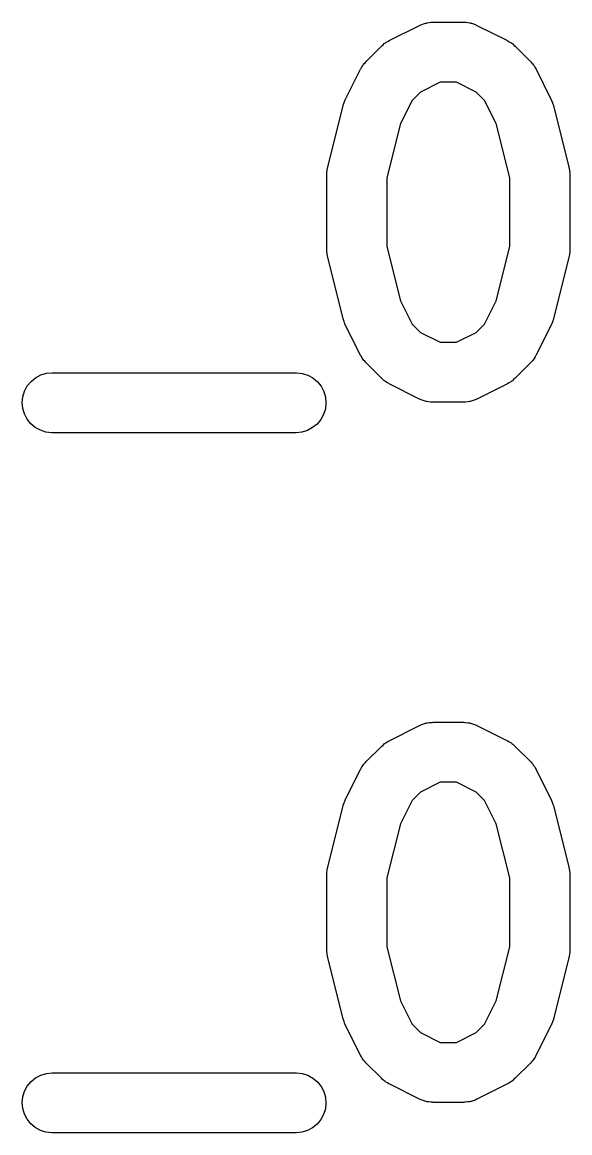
# Model space of a CAD drawing. Extents: x 2.95 to 6.9, y -5.52 to -1.96.
# Drawn here: x 6.4147 to 6.4686, y -3.4356 to -3.3263 of the extents above; entities that cross this region are included whole.
import ezdxf

# ---------------------------------------------------------------- set-up
doc = ezdxf.new("R2010")
doc.units = 0
doc.header["$MEASUREMENT"] = 0
doc.layers.add('BLACK', color=7, linetype='CONTINUOUS')

msp = doc.modelspace()

# ---------------------------------------------------------------- linework, layer by layer
at = {"layer": 'BLACK', "linetype": 'CONTINUOUS'}
for p, q in [((6.45078, -3.32807), (6.45378, -3.32657)), ((6.45378, -3.32657), (6.45382, -3.32655)), ((6.45382, -3.32655), (6.4539, -3.32652)), ((6.4539, -3.32652), (6.45398, -3.32648)), ((6.45398, -3.32648), (6.45417, -3.32642)), ((6.45417, -3.32642), (6.45436, -3.32635)), ((6.45436, -3.32635), (6.45445, -3.32634)), ((6.45445, -3.32634), (6.45453, -3.32631)), ((6.45453, -3.32631), (6.45473, -3.32629)), ((6.45473, -3.32629), (6.45493, -3.32626)), ((6.45493, -3.32626), (6.45502, -3.32626)), ((6.45502, -3.32626), (6.4551, -3.32626)), ((6.4551, -3.32626), (6.4581, -3.32626)), ((6.4581, -3.32626), (6.45814, -3.32626)), ((6.45814, -3.32626), (6.45823, -3.32627)), ((6.45823, -3.32627), (6.45832, -3.32626)), ((6.45832, -3.32626), (6.45852, -3.3263)), ((6.45852, -3.3263), (6.45872, -3.32632)), ((6.45872, -3.32632), (6.4588, -3.32635)), ((6.4588, -3.32635), (6.45889, -3.32636)), ((6.45889, -3.32636), (6.45907, -3.32643)), ((6.45907, -3.32643), (6.45927, -3.32649)), ((6.45927, -3.32649), (6.45934, -3.32654)), ((6.45934, -3.32654), (6.45942, -3.32657)), ((6.45942, -3.32657), (6.46242, -3.32807)), ((6.44852, -3.33012), (6.45002, -3.32862)), ((6.45002, -3.32862), (6.45005, -3.32859)), ((6.45005, -3.32859), (6.45018, -3.32849)), ((6.45018, -3.32849), (6.4503, -3.32837)), ((6.4503, -3.32837), (6.4504, -3.32831)), ((6.4504, -3.32831), (6.4505, -3.32823)), ((6.4505, -3.32823), (6.45064, -3.32816)), ((6.45064, -3.32816), (6.45078, -3.32807)), ((6.46242, -3.32807), (6.46246, -3.32809)), ((6.46246, -3.32809), (6.4626, -3.32818)), ((6.4626, -3.32818), (6.46275, -3.32825)), ((6.46275, -3.32825), (6.46284, -3.32833)), ((6.46284, -3.32833), (6.46294, -3.3284)), ((6.46294, -3.3284), (6.46306, -3.32852)), ((6.46306, -3.32852), (6.46319, -3.32862)), ((6.46319, -3.32862), (6.46469, -3.33012)), ((6.44646, -3.33389), (6.44796, -3.33089)), ((6.44796, -3.33089), (6.44798, -3.33085)), ((6.44798, -3.33085), (6.44807, -3.33071)), ((6.44807, -3.33071), (6.44815, -3.33057)), ((6.44815, -3.33057), (6.44823, -3.33047)), ((6.44823, -3.33047), (6.4483, -3.33037)), ((6.4483, -3.33037), (6.44841, -3.33025)), ((6.44841, -3.33025), (6.44852, -3.33012)), ((6.46469, -3.33012), (6.46472, -3.33015)), ((6.46472, -3.33015), (6.46482, -3.33028)), ((6.46482, -3.33028), (6.46494, -3.3304)), ((6.46494, -3.3304), (6.465, -3.3305)), ((6.465, -3.3305), (6.46508, -3.3306)), ((6.46508, -3.3306), (6.46516, -3.33075)), ((6.46516, -3.33075), (6.46524, -3.33089)), ((6.46524, -3.33089), (6.46674, -3.33389)), ((6.4558, -3.33216), (6.45385, -3.33314)), ((6.45741, -3.33216), (6.4558, -3.33216)), ((6.45935, -3.33314), (6.45741, -3.33216)), ((6.45385, -3.33314), (6.45303, -3.33396)), ((6.46018, -3.33396), (6.45935, -3.33314)), ((6.44626, -3.33443), (6.44636, -3.33417)), ((6.44626, -3.33444), (6.44626, -3.33443)), ((6.44636, -3.33417), (6.44645, -3.33391)), ((6.44645, -3.33391), (6.44646, -3.3339)), ((6.44646, -3.3339), (6.44646, -3.33389)), ((6.45303, -3.33396), (6.45189, -3.33624)), ((6.46132, -3.33624), (6.46018, -3.33396)), ((6.46674, -3.33389), (6.46676, -3.33392)), ((6.46676, -3.33392), (6.46677, -3.33394)), ((6.46677, -3.33394), (6.46677, -3.33395)), ((6.46677, -3.33395), (6.46687, -3.33421)), ((6.46687, -3.33421), (6.46696, -3.33447)), ((6.44474, -3.34049), (6.44624, -3.33449)), ((6.44624, -3.33449), (6.44625, -3.33445)), ((6.44625, -3.33445), (6.44626, -3.33444)), ((6.46696, -3.33447), (6.46696, -3.33448)), ((6.46696, -3.33448), (6.46697, -3.33449)), ((6.46697, -3.33449), (6.46847, -3.34049)), ((6.45189, -3.33624), (6.45056, -3.34157)), ((6.46265, -3.34157), (6.46132, -3.33624)), ((6.44466, -3.34106), (6.44469, -3.34083)), ((6.44469, -3.34083), (6.44472, -3.34059)), ((6.44472, -3.34059), (6.44473, -3.34054)), ((6.44473, -3.34054), (6.44474, -3.34049)), ((6.46847, -3.34049), (6.46848, -3.34053)), ((6.46848, -3.34053), (6.46848, -3.34058)), ((6.46848, -3.34058), (6.4685, -3.34063)), ((6.4685, -3.34063), (6.46852, -3.34087)), ((6.46852, -3.34087), (6.46855, -3.3411)), ((6.44465, -3.34117), (6.44466, -3.34111)), ((6.44465, -3.34121), (6.44465, -3.34117)), ((6.44465, -3.34871), (6.44465, -3.34121)), ((6.44466, -3.34111), (6.44466, -3.34106)), ((6.45056, -3.34157), (6.45056, -3.34834)), ((6.46265, -3.34834), (6.46265, -3.34157)), ((6.46855, -3.3411), (6.46855, -3.34116)), ((6.46855, -3.34116), (6.46856, -3.34121)), ((6.46856, -3.34121), (6.46856, -3.34871)), ((6.45056, -3.34834), (6.45189, -3.35368)), ((6.46132, -3.35368), (6.46265, -3.34834)), ((6.44466, -3.34876), (6.44465, -3.34871)), ((6.44465, -3.34881), (6.44466, -3.34876)), ((6.44469, -3.34904), (6.44465, -3.34881)), ((6.44471, -3.34928), (6.44469, -3.34904)), ((6.44472, -3.34933), (6.44471, -3.34928)), ((6.44473, -3.34938), (6.44472, -3.34933)), ((6.44474, -3.34942), (6.44473, -3.34938)), ((6.44624, -3.35542), (6.44474, -3.34942)), ((6.46847, -3.34942), (6.46697, -3.35542)), ((6.46848, -3.34937), (6.46847, -3.34942)), ((6.46849, -3.34932), (6.46848, -3.34937)), ((6.46852, -3.34909), (6.46849, -3.34932)), ((6.46855, -3.34885), (6.46852, -3.34909)), ((6.46856, -3.34875), (6.46855, -3.3488)), ((6.46855, -3.3488), (6.46855, -3.34885)), ((6.46856, -3.34871), (6.46856, -3.34875)), ((6.45189, -3.35368), (6.45303, -3.35596)), ((6.46018, -3.35596), (6.46132, -3.35368)), ((6.44624, -3.35543), (6.44624, -3.35542)), ((6.44625, -3.35545), (6.44624, -3.35543)), ((6.44634, -3.3557), (6.44625, -3.35545)), ((6.44643, -3.35596), (6.44634, -3.3557)), ((6.44644, -3.35598), (6.44643, -3.35596)), ((6.44645, -3.35599), (6.44644, -3.35598)), ((6.44646, -3.35603), (6.44645, -3.35599)), ((6.44796, -3.35903), (6.44646, -3.35603)), ((6.45303, -3.35596), (6.45385, -3.35678)), ((6.45935, -3.35678), (6.46018, -3.35596)), ((6.46674, -3.35603), (6.46524, -3.35903)), ((6.46675, -3.35601), (6.46674, -3.35603)), ((6.46676, -3.356), (6.46675, -3.35601)), ((6.46685, -3.35574), (6.46676, -3.356)), ((6.46695, -3.35549), (6.46685, -3.35574)), ((6.46696, -3.35546), (6.46695, -3.35547)), ((6.46695, -3.35547), (6.46695, -3.35549)), ((6.46697, -3.35542), (6.46696, -3.35546)), ((6.45385, -3.35678), (6.4558, -3.35775)), ((6.45741, -3.35775), (6.45935, -3.35678)), ((6.4558, -3.35775), (6.45741, -3.35775)), ((6.44805, -3.35917), (6.44796, -3.35903)), ((6.44813, -3.35931), (6.44805, -3.35917)), ((6.4482, -3.35941), (6.44813, -3.35931)), ((6.44827, -3.35951), (6.4482, -3.35941)), ((6.44838, -3.35963), (6.44827, -3.35951)), ((6.46491, -3.35955), (6.4648, -3.35967)), ((6.46498, -3.35944), (6.46491, -3.35955)), ((6.46506, -3.35935), (6.46498, -3.35944)), ((6.46514, -3.3592), (6.46506, -3.35935)), ((6.46523, -3.35906), (6.46514, -3.3592)), ((6.46524, -3.35903), (6.46523, -3.35906)), ((6.44849, -3.35976), (6.44838, -3.35963)), ((6.44852, -3.35979), (6.44849, -3.35976)), ((6.45002, -3.36129), (6.44852, -3.35979)), ((6.46469, -3.35979), (6.46319, -3.36129)), ((6.4648, -3.35967), (6.46469, -3.35979)), ((6.41516, -3.36205), (6.41553, -3.36161)), ((6.41553, -3.36161), (6.41597, -3.36125)), ((6.41597, -3.36125), (6.41648, -3.36097)), ((6.41648, -3.36097), (6.41704, -3.36081)), ((6.41704, -3.36081), (6.41761, -3.36075)), ((6.41761, -3.36075), (6.44161, -3.36075)), ((6.44161, -3.36075), (6.44165, -3.36075)), ((6.44165, -3.36075), (6.44222, -3.36082)), ((6.44222, -3.36082), (6.44277, -3.36099)), ((6.44277, -3.36099), (6.44327, -3.36127)), ((6.44327, -3.36127), (6.44372, -3.36164)), ((6.44372, -3.36164), (6.44408, -3.36209)), ((6.45014, -3.3614), (6.45002, -3.36129)), ((6.45026, -3.36151), (6.45014, -3.3614)), ((6.45037, -3.36158), (6.45026, -3.36151)), ((6.45046, -3.36166), (6.45037, -3.36158)), ((6.45061, -3.36174), (6.45046, -3.36166)), ((6.45075, -3.36183), (6.45061, -3.36174)), ((6.46256, -3.36176), (6.46242, -3.36185)), ((6.46271, -3.36168), (6.46256, -3.36176)), ((6.46281, -3.3616), (6.46271, -3.36168)), ((6.46291, -3.36154), (6.46281, -3.3616)), ((6.46303, -3.36143), (6.46291, -3.36154)), ((6.46316, -3.36132), (6.46303, -3.36143)), ((6.46319, -3.36129), (6.46316, -3.36132)), ((6.41472, -3.36311), (6.41489, -3.36256)), ((6.41489, -3.36256), (6.41516, -3.36205)), ((6.44408, -3.36209), (6.44434, -3.3626)), ((6.44434, -3.3626), (6.44451, -3.36315)), ((6.45078, -3.36185), (6.45075, -3.36183)), ((6.45378, -3.36335), (6.45078, -3.36185)), ((6.46242, -3.36185), (6.45942, -3.36335)), ((6.41466, -3.36368), (6.41472, -3.36311)), ((6.41471, -3.36426), (6.41466, -3.36368)), ((6.44456, -3.36373), (6.4445, -3.3643)), ((6.44451, -3.36315), (6.44456, -3.36373)), ((6.45386, -3.36338), (6.45378, -3.36335)), ((6.45394, -3.36342), (6.45386, -3.36338)), ((6.45413, -3.36348), (6.45394, -3.36342)), ((6.45432, -3.36355), (6.45413, -3.36348)), ((6.45441, -3.36357), (6.45432, -3.36355)), ((6.45449, -3.36359), (6.45441, -3.36357)), ((6.45469, -3.36362), (6.45449, -3.36359)), ((6.45489, -3.36365), (6.45469, -3.36362)), ((6.45498, -3.36365), (6.45489, -3.36365)), ((6.45506, -3.36366), (6.45498, -3.36365)), ((6.4551, -3.36366), (6.45506, -3.36366)), ((6.4581, -3.36366), (6.4551, -3.36366)), ((6.45819, -3.36365), (6.4581, -3.36366)), ((6.45828, -3.36365), (6.45819, -3.36365)), ((6.45848, -3.36362), (6.45828, -3.36365)), ((6.45868, -3.3636), (6.45848, -3.36362)), ((6.45876, -3.36358), (6.45868, -3.3636)), ((6.45885, -3.36356), (6.45876, -3.36358)), ((6.45904, -3.36349), (6.45885, -3.36356)), ((6.45923, -3.36343), (6.45904, -3.36349)), ((6.45931, -3.36339), (6.45923, -3.36343)), ((6.45939, -3.36336), (6.45931, -3.36339)), ((6.45942, -3.36335), (6.45939, -3.36336)), ((6.41487, -3.36481), (6.41471, -3.36426)), ((6.41514, -3.36532), (6.41487, -3.36481)), ((6.44433, -3.36485), (6.44405, -3.36536)), ((6.4445, -3.3643), (6.44433, -3.36485)), ((6.4155, -3.36577), (6.41514, -3.36532)), ((6.41594, -3.36614), (6.4155, -3.36577)), ((6.44369, -3.3658), (6.44324, -3.36616)), ((6.44405, -3.36536), (6.44369, -3.3658)), ((6.41645, -3.36642), (6.41594, -3.36614)), ((6.41699, -3.36659), (6.41645, -3.36642)), ((6.41757, -3.36666), (6.41699, -3.36659)), ((6.41761, -3.36666), (6.41757, -3.36666)), ((6.44161, -3.36666), (6.41761, -3.36666)), ((6.44218, -3.3666), (6.44161, -3.36666)), ((6.44273, -3.36643), (6.44218, -3.3666)), ((6.44324, -3.36616), (6.44273, -3.36643)), ((6.45078, -3.39697), (6.45378, -3.39547)), ((6.45378, -3.39547), (6.45382, -3.39545)), ((6.45382, -3.39545), (6.4539, -3.39542)), ((6.4539, -3.39542), (6.45398, -3.39538)), ((6.45398, -3.39538), (6.45417, -3.39532)), ((6.45417, -3.39532), (6.45436, -3.39525)), ((6.45436, -3.39525), (6.45445, -3.39524)), ((6.45445, -3.39524), (6.45453, -3.39521)), ((6.45453, -3.39521), (6.45473, -3.39519)), ((6.45473, -3.39519), (6.45493, -3.39516)), ((6.45493, -3.39516), (6.45502, -3.39516)), ((6.45502, -3.39516), (6.4551, -3.39515)), ((6.4551, -3.39515), (6.4581, -3.39515)), ((6.4581, -3.39515), (6.45814, -3.39515)), ((6.45814, -3.39515), (6.45823, -3.39516)), ((6.45823, -3.39516), (6.45832, -3.39516)), ((6.45832, -3.39516), (6.45852, -3.3952)), ((6.45852, -3.3952), (6.45872, -3.39522)), ((6.45872, -3.39522), (6.4588, -3.39524)), ((6.4588, -3.39524), (6.45889, -3.39526)), ((6.45889, -3.39526), (6.45907, -3.39533)), ((6.45907, -3.39533), (6.45927, -3.39539)), ((6.45927, -3.39539), (6.45934, -3.39543)), ((6.45934, -3.39543), (6.45942, -3.39547)), ((6.45942, -3.39547), (6.46242, -3.39697)), ((6.44852, -3.39902), (6.45002, -3.39752)), ((6.45002, -3.39752), (6.45005, -3.39749)), ((6.45005, -3.39749), (6.45018, -3.39739)), ((6.45018, -3.39739), (6.4503, -3.39727)), ((6.4503, -3.39727), (6.4504, -3.39721)), ((6.4504, -3.39721), (6.4505, -3.39713)), ((6.4505, -3.39713), (6.45064, -3.39705)), ((6.45064, -3.39705), (6.45078, -3.39697)), ((6.46242, -3.39697), (6.46246, -3.39698)), ((6.46246, -3.39698), (6.4626, -3.39707)), ((6.4626, -3.39707), (6.46275, -3.39715)), ((6.46275, -3.39715), (6.46284, -3.39723)), ((6.46284, -3.39723), (6.46294, -3.3973)), ((6.46294, -3.3973), (6.46306, -3.39741)), ((6.46306, -3.39741), (6.46319, -3.39752)), ((6.46319, -3.39752), (6.46469, -3.39902)), ((6.44646, -3.40279), (6.44796, -3.39979)), ((6.44796, -3.39979), (6.44798, -3.39975)), ((6.44798, -3.39975), (6.44807, -3.39961)), ((6.44807, -3.39961), (6.44815, -3.39946)), ((6.44815, -3.39946), (6.44823, -3.39937)), ((6.44823, -3.39937), (6.4483, -3.39927)), ((6.4483, -3.39927), (6.44841, -3.39915)), ((6.44841, -3.39915), (6.44852, -3.39902)), ((6.46469, -3.39902), (6.46472, -3.39905)), ((6.46472, -3.39905), (6.46482, -3.39918)), ((6.46482, -3.39918), (6.46494, -3.3993)), ((6.46494, -3.3993), (6.465, -3.3994)), ((6.465, -3.3994), (6.46508, -3.3995)), ((6.46508, -3.3995), (6.46516, -3.39964)), ((6.46516, -3.39964), (6.46524, -3.39979)), ((6.46524, -3.39979), (6.46674, -3.40279)), ((6.4558, -3.40106), (6.45385, -3.40203)), ((6.45741, -3.40106), (6.4558, -3.40106)), ((6.45935, -3.40203), (6.45741, -3.40106)), ((6.45385, -3.40203), (6.45303, -3.40286)), ((6.46018, -3.40286), (6.45935, -3.40203)), ((6.44626, -3.40332), (6.44636, -3.40307)), ((6.44636, -3.40307), (6.44645, -3.40281)), ((6.44645, -3.40281), (6.44646, -3.4028)), ((6.44646, -3.4028), (6.44646, -3.40279)), ((6.45303, -3.40286), (6.45189, -3.40514)), ((6.46132, -3.40514), (6.46018, -3.40286)), ((6.46674, -3.40279), (6.46676, -3.40282)), ((6.46676, -3.40282), (6.46677, -3.40283)), ((6.46677, -3.40283), (6.46677, -3.40285)), ((6.46677, -3.40285), (6.46687, -3.40311)), ((6.46687, -3.40311), (6.46696, -3.40336)), ((6.44474, -3.40939), (6.44624, -3.40339)), ((6.44624, -3.40339), (6.44625, -3.40335)), ((6.44625, -3.40335), (6.44626, -3.40334)), ((6.44626, -3.40334), (6.44626, -3.40332)), ((6.46696, -3.40336), (6.46696, -3.40338)), ((6.46696, -3.40338), (6.46697, -3.40339)), ((6.46697, -3.40339), (6.46847, -3.40939)), ((6.45189, -3.40514), (6.45056, -3.41047)), ((6.46265, -3.41047), (6.46132, -3.40514)), ((6.44466, -3.40996), (6.44469, -3.40972)), ((6.44469, -3.40972), (6.44472, -3.40949)), ((6.44472, -3.40949), (6.44473, -3.40944)), ((6.44473, -3.40944), (6.44474, -3.40939)), ((6.46847, -3.40939), (6.46848, -3.40943)), ((6.46848, -3.40943), (6.46848, -3.40948)), ((6.46848, -3.40948), (6.4685, -3.40953)), ((6.4685, -3.40953), (6.46852, -3.40977)), ((6.46852, -3.40977), (6.46855, -3.41)), ((6.44465, -3.41006), (6.44466, -3.41001)), ((6.44465, -3.4101), (6.44465, -3.41006)), ((6.44465, -3.4176), (6.44465, -3.4101)), ((6.44466, -3.41001), (6.44466, -3.40996)), ((6.45056, -3.41047), (6.45056, -3.41724)), ((6.46265, -3.41724), (6.46265, -3.41047)), ((6.46855, -3.41), (6.46855, -3.41005)), ((6.46855, -3.41005), (6.46856, -3.4101)), ((6.46856, -3.4101), (6.46856, -3.4176)), ((6.45056, -3.41724), (6.45189, -3.42257)), ((6.46132, -3.42257), (6.46265, -3.41724)), ((6.44466, -3.41766), (6.44465, -3.4176)), ((6.44465, -3.41771), (6.44466, -3.41766)), ((6.44469, -3.41794), (6.44465, -3.41771)), ((6.44471, -3.41818), (6.44469, -3.41794)), ((6.44472, -3.41823), (6.44471, -3.41818)), ((6.44473, -3.41828), (6.44472, -3.41823)), ((6.44474, -3.41832), (6.44473, -3.41828)), ((6.44624, -3.42432), (6.44474, -3.41832)), ((6.46847, -3.41832), (6.46697, -3.42432)), ((6.46848, -3.41827), (6.46847, -3.41832)), ((6.46849, -3.41822), (6.46848, -3.41827)), ((6.46852, -3.41798), (6.46849, -3.41822)), ((6.46855, -3.41775), (6.46852, -3.41798)), ((6.46856, -3.41765), (6.46855, -3.4177)), ((6.46855, -3.4177), (6.46855, -3.41775)), ((6.46856, -3.4176), (6.46856, -3.41765)), ((6.45189, -3.42257), (6.45303, -3.42485)), ((6.46018, -3.42485), (6.46132, -3.42257)), ((6.44624, -3.42433), (6.44624, -3.42432)), ((6.44625, -3.42435), (6.44624, -3.42433)), ((6.44634, -3.4246), (6.44625, -3.42435)), ((6.44643, -3.42486), (6.44634, -3.4246)), ((6.44644, -3.42487), (6.44643, -3.42486)), ((6.44645, -3.42489), (6.44644, -3.42487)), ((6.44646, -3.42492), (6.44645, -3.42489)), ((6.44796, -3.42792), (6.44646, -3.42492)), ((6.45303, -3.42485), (6.45385, -3.42568)), ((6.45935, -3.42568), (6.46018, -3.42485)), ((6.46674, -3.42492), (6.46524, -3.42792)), ((6.46675, -3.42491), (6.46674, -3.42492)), ((6.46676, -3.4249), (6.46675, -3.42491)), ((6.46685, -3.42464), (6.46676, -3.4249)), ((6.46695, -3.42439), (6.46685, -3.42464)), ((6.46696, -3.42436), (6.46695, -3.42437)), ((6.46695, -3.42437), (6.46695, -3.42439)), ((6.46697, -3.42432), (6.46696, -3.42436)), ((6.45385, -3.42568), (6.4558, -3.42665)), ((6.45741, -3.42665), (6.45935, -3.42568)), ((6.4558, -3.42665), (6.45741, -3.42665)), ((6.44805, -3.42806), (6.44796, -3.42792)), ((6.44813, -3.42821), (6.44805, -3.42806)), ((6.4482, -3.42831), (6.44813, -3.42821)), ((6.44827, -3.42841), (6.4482, -3.42831)), ((6.44838, -3.42853), (6.44827, -3.42841)), ((6.46498, -3.42834), (6.46491, -3.42844)), ((6.46506, -3.42825), (6.46498, -3.42834)), ((6.46514, -3.4281), (6.46506, -3.42825)), ((6.46523, -3.42796), (6.46514, -3.4281)), ((6.46524, -3.42792), (6.46523, -3.42796)), ((6.44849, -3.42866), (6.44838, -3.42853)), ((6.44852, -3.42869), (6.44849, -3.42866)), ((6.45002, -3.43019), (6.44852, -3.42869)), ((6.46469, -3.42869), (6.46319, -3.43019)), ((6.4648, -3.42856), (6.46469, -3.42869)), ((6.46491, -3.42844), (6.4648, -3.42856)), ((6.41516, -3.43095), (6.41553, -3.43051)), ((6.41553, -3.43051), (6.41597, -3.43014)), ((6.41597, -3.43014), (6.41648, -3.42987)), ((6.41648, -3.42987), (6.41704, -3.42971)), ((6.41704, -3.42971), (6.41761, -3.42965)), ((6.41761, -3.42965), (6.44161, -3.42965)), ((6.44161, -3.42965), (6.44165, -3.42965)), ((6.44165, -3.42965), (6.44222, -3.42971)), ((6.44222, -3.42971), (6.44277, -3.42989)), ((6.44277, -3.42989), (6.44327, -3.43017)), ((6.44327, -3.43017), (6.44372, -3.43054)), ((6.44372, -3.43054), (6.44408, -3.43099)), ((6.45014, -3.4303), (6.45002, -3.43019)), ((6.45026, -3.43041), (6.45014, -3.4303)), ((6.45037, -3.43048), (6.45026, -3.43041)), ((6.45046, -3.43056), (6.45037, -3.43048)), ((6.45061, -3.43063), (6.45046, -3.43056)), ((6.46271, -3.43058), (6.46256, -3.43066)), ((6.46281, -3.4305), (6.46271, -3.43058)), ((6.46291, -3.43044), (6.46281, -3.4305)), ((6.46303, -3.43032), (6.46291, -3.43044)), ((6.46316, -3.43022), (6.46303, -3.43032)), ((6.46319, -3.43019), (6.46316, -3.43022)), ((6.41472, -3.43201), (6.41489, -3.43146)), ((6.41489, -3.43146), (6.41516, -3.43095)), ((6.44408, -3.43099), (6.44434, -3.4315)), ((6.44434, -3.4315), (6.44451, -3.43205)), ((6.45075, -3.43073), (6.45061, -3.43063)), ((6.45078, -3.43074), (6.45075, -3.43073)), ((6.45378, -3.43224), (6.45078, -3.43074)), ((6.46242, -3.43074), (6.45942, -3.43224)), ((6.46256, -3.43066), (6.46242, -3.43074)), ((6.41466, -3.43258), (6.41472, -3.43201)), ((6.41471, -3.43316), (6.41466, -3.43258)), ((6.44456, -3.43262), (6.4445, -3.4332)), ((6.44451, -3.43205), (6.44456, -3.43262)), ((6.45386, -3.43227), (6.45378, -3.43224)), ((6.45394, -3.43232), (6.45386, -3.43227)), ((6.45413, -3.43238), (6.45394, -3.43232)), ((6.45432, -3.43245), (6.45413, -3.43238)), ((6.45441, -3.43246), (6.45432, -3.43245)), ((6.45449, -3.43249), (6.45441, -3.43246)), ((6.45469, -3.43251), (6.45449, -3.43249)), ((6.45489, -3.43255), (6.45469, -3.43251)), ((6.45498, -3.43255), (6.45489, -3.43255)), ((6.45506, -3.43255), (6.45498, -3.43255)), ((6.4551, -3.43256), (6.45506, -3.43255)), ((6.4581, -3.43256), (6.4551, -3.43256)), ((6.45819, -3.43255), (6.4581, -3.43256)), ((6.45828, -3.43255), (6.45819, -3.43255)), ((6.45848, -3.43252), (6.45828, -3.43255)), ((6.45868, -3.4325), (6.45848, -3.43252)), ((6.45876, -3.43247), (6.45868, -3.4325)), ((6.45885, -3.43246), (6.45876, -3.43247)), ((6.45904, -3.43239), (6.45885, -3.43246)), ((6.45923, -3.43233), (6.45904, -3.43239)), ((6.45931, -3.43229), (6.45923, -3.43233)), ((6.45939, -3.43226), (6.45931, -3.43229)), ((6.45942, -3.43224), (6.45939, -3.43226)), ((6.41487, -3.43371), (6.41471, -3.43316)), ((6.41514, -3.43422), (6.41487, -3.43371)), ((6.44433, -3.43375), (6.44405, -3.43425)), ((6.4445, -3.4332), (6.44433, -3.43375)), ((6.4155, -3.43467), (6.41514, -3.43422)), ((6.41594, -3.43504), (6.4155, -3.43467)), ((6.44369, -3.4347), (6.44324, -3.43506)), ((6.44405, -3.43425), (6.44369, -3.4347)), ((6.41645, -3.43532), (6.41594, -3.43504)), ((6.41699, -3.43549), (6.41645, -3.43532)), ((6.41757, -3.43555), (6.41699, -3.43549)), ((6.41761, -3.43555), (6.41757, -3.43555)), ((6.44161, -3.43555), (6.41761, -3.43555)), ((6.44218, -3.4355), (6.44161, -3.43555)), ((6.44273, -3.43533), (6.44218, -3.4355)), ((6.44324, -3.43506), (6.44273, -3.43533))]:
    msp.add_line(p, q, dxfattribs=at)

doc.saveas('drawing.dxf')
